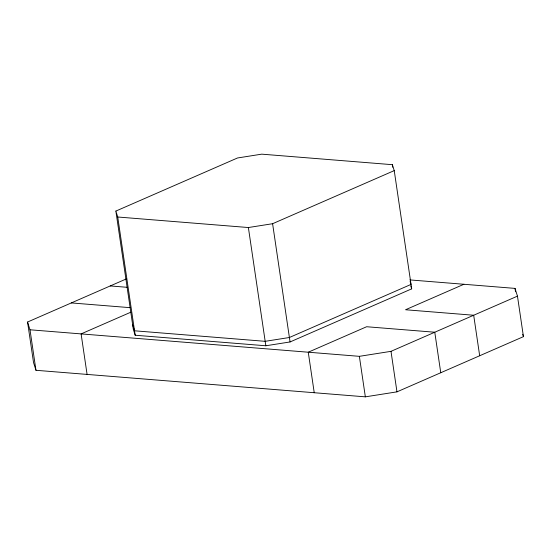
<?xml version="1.0" encoding="UTF-8"?>
<svg xmlns="http://www.w3.org/2000/svg" width="551" height="551" viewBox="0 0 551 551"><rect width="100%" height="100%" fill="white"/><g stroke="black" fill="none" stroke-linecap="round" stroke-linejoin="round"><path stroke-width="0.83" d="M115.862 211.074L237.502 157.979L261.718 154.156L392.367 164.687L394.234 170.617L411.693 288.855L290.06 341.951L265.837 345.773L135.195 335.242L133.321 329.312L115.862 211.074L117.735 217.004L135.195 335.242M409.841 279.908L515.027 288.393L517.465 296.135L523.45 336.647L396.975 391.851L365.347 396.844L35.973 370.293L33.535 362.544L27.55 322.032L126.661 278.772M117.735 217.004L248.377 227.535L272.6 223.713L394.234 170.617M130.801 312.21L81.1 333.899L87.086 374.411M463.914 284.268L405.543 309.752L473.688 315.241L479.673 355.753M27.55 322.032L29.995 329.78L359.362 356.332L390.996 351.338L517.465 296.135M110.241 285.941L127.281 287.312M71.327 302.926L130.105 307.665M522.72 334.319L523.45 336.647M410.102 281.444L411.039 284.406L289.399 337.501L265.183 341.324L134.534 330.793L132.667 324.863M410.757 285.893L411.693 288.855M515.027 288.393L515.522 291.768M440.759 372.738L434.773 332.225L366.629 326.736L308.257 352.213L314.235 392.725M392.367 164.687L392.739 167.235M390.996 351.338L396.975 391.851M359.362 356.332L365.347 396.844M272.6 223.713L290.06 341.951M248.377 227.535L265.837 345.773M29.995 329.78L35.973 370.293"/></g></svg>
